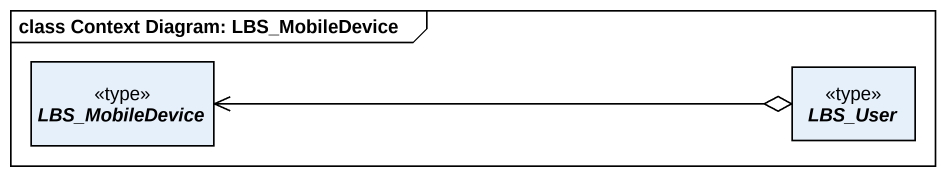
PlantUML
@startuml
mainframe class Context Diagram: LBS_MobileDevice
hide circle
hide empty members
abstract class LBS_MobileDevice <<type>>
abstract class LBS_User <<type>>
LBS_User o-left-> LBS_MobileDevice
@enduml
